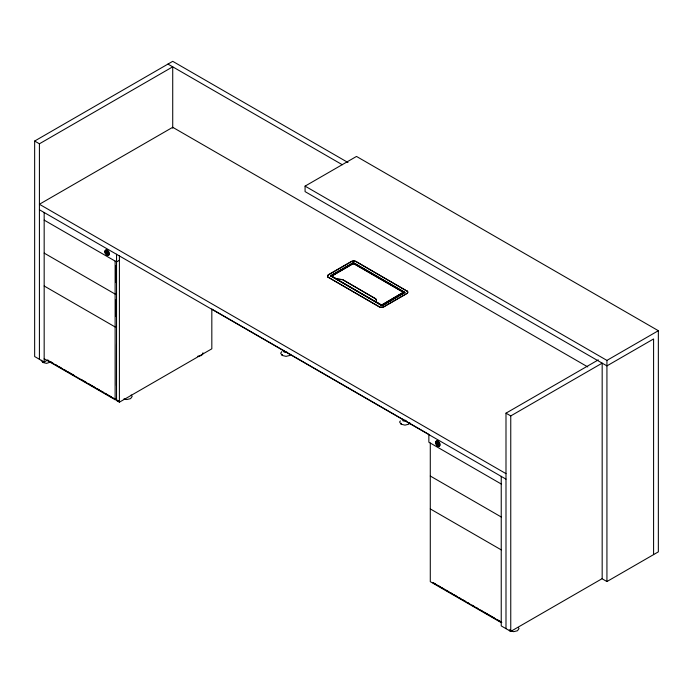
<?xml version="1.0" encoding="UTF-8"?>
<svg xmlns="http://www.w3.org/2000/svg" width="693" height="693" viewBox="0 0 693 693"><rect width="100%" height="100%" fill="white"/><g stroke="black" fill="none" stroke-linecap="round" stroke-linejoin="round"><path stroke-width="1.04" d="M331.358 276.282L353.447 263.375L403.742 292.411L381.791 305.769M336.46 278.855L342.663 279.738L375.433 298.657L342.663 279.582L336.807 278.993L331.219 276.212M353.906 264.423L353.854 263.609M376.455 302.035L381.921 305.483L404.825 292.29L382.008 305.665L330.561 275.762L353.378 262.586L404.825 292.29M376.126 299.099L376.377 299.965L375.433 298.501M403.413 292.229L381.6 305.076L403.499 292.273L403.742 293.044M116.407 385.559L116.476 344.386M50.832 361.911L46.63 363.375L42.819 362.465L42.966 361.538M290.636 354.348L289.847 355.448L286.036 356.358L282.224 355.448L282.372 354.521M409.84 422.747L408.783 424.22L404.981 425.13L401.169 424.22L401.316 423.293M518.546 627.867L519.04 628.56L517.463 630.76L513.66 631.669L509.849 630.76L509.996 629.842M281.834 351.602L280.648 353.248L282.224 355.448M400.381 420.92L399.592 422.02L401.169 424.22M106.661 250.329L107.138 250.052M106.757 251.602L107.224 251.334M106.93 254.071L107.406 253.803M107.025 255.353L107.502 255.076M437.751 441.484L438.227 441.207M437.664 442.654L438.141 442.377A1.455 0.84 59.9 0 1 438.4 442.602M437.491 444.915L437.959 444.646A1.455 0.84 59.9 0 1 437.084 442.55M437.396 446.093L437.872 445.816M47.904 359.875L44.17 362.032L34.65 356.54L34.65 141.043L172.722 61.33L347.981 162.508M34.65 141.043L39.414 143.789L172.722 66.823L172.722 128.24M119.413 260.256L116.554 261.911L44.17 220.123M116.554 293.243L115.125 294.075L44.17 253.11M653.586 554.608L653.586 338.955L606.929 365.887L305.076 191.614L305.076 186.122L356.497 156.436L658.35 330.708L658.35 551.862L606.929 581.548L602.174 578.802L602.174 363.141L510.758 415.921L505.994 413.167L505.994 628.664M116.554 326.126L115.125 326.957L44.17 285.992M328.577 274.61L351.394 261.443A3.309 1.906 0 0 1 355.691 261.252L407.137 291.155A3.309 1.906 0 0 1 406.808 293.641L383.991 306.808A3.552 2.053 0 0 1 379.547 307.077L328.11 277.183A3.552 2.053 0 0 1 328.577 274.61L328.577 274.818A3.552 2.053 0 0 0 328.11 277.382M328.577 274.818L351.394 261.642A3.309 1.906 0 0 1 355.691 261.452L407.137 291.155M44.17 358.749L115.125 399.714L116.554 398.882M330.561 275.961L353.378 262.794L404.955 292.567L382.441 305.561L331.115 275.927L353.629 262.933M331.549 276.178L353.447 263.531L403.603 292.489M116.554 254.21L116.537 400.528L119.395 402.174L211.824 348.813L211.824 308.991M283.905 350.372L283.437 350.649L284.13 352.148L287.205 352.278M328.11 277.183L379.547 306.878A3.552 2.053 0 0 0 383.991 306.609L406.808 293.434A3.309 1.906 0 0 0 407.137 290.956M402.85 419.144L402.373 419.412L403.075 420.92L406.15 421.049M505.994 413.167L598.284 359.884M305.076 186.122L606.929 360.395L658.35 330.708M432.856 582.518L435.802 584.216M501.238 476.308L501.238 625.918L510.758 631.41L602.113 578.672M197.574 356.323L201.455 355.526L203.24 353.378L202.893 352.815M119.023 401.611L113.34 398.206M404.028 420.365L405.933 420.365M123.96 398.856L126.81 399.54L130.622 398.631L132.198 396.431L131.15 394.967M167.957 64.077L342.281 164.717M587.777 366.926L172.722 127.295L39.414 204.262L505.994 473.648M330.561 275.762L382.008 305.665M212.197 309.295L429.565 434.788M39.414 209.762L505.994 479.14M501.238 484L428.854 442.212L428.854 434.52M430.284 476.022L501.238 516.987M430.284 508.913L501.238 549.87M50.918 362.006L52.928 363.167M55.726 364.787L57.588 365.861M59.321 366.857L61.33 368.018M64.128 369.638L66 370.712M67.723 371.708L74.402 375.563M80.934 379.34L82.805 380.414M83.593 380.873L86.4 382.493M88.262 383.567L91.207 385.273M91.996 385.724L94.802 387.344M96.803 388.504L99.61 390.124M101.334 391.121L103.344 392.273M105.067 393.277L108.013 394.975M109.737 395.972L111.608 397.046M113.47 398.129L119.075 401.36M437.526 585.221L440.471 586.919M441.259 587.369L444.066 588.989M446.075 590.15L448.873 591.77M450.597 592.766L452.607 593.927M454.331 594.923L457.276 596.621M459 597.617L460.871 598.691M462.733 599.774L465.679 601.472M467.403 602.468L469.412 603.629M472.21 605.24L474.081 606.323M475.805 607.319L477.815 608.48M480.621 610.091L482.484 611.174M484.208 612.17L494.62 618.182M497.427 619.793L501.16 621.95M53.855 363.86L48.155 360.481M54.522 364.241L62.257 368.711M62.924 369.092L66.926 371.405M67.593 371.786L75.329 376.256M75.996 376.637L112.682 397.825M432.727 582.596L461.945 599.471M462.603 599.852L470.348 604.322M471.006 604.703L478.75 609.173M479.409 609.554L483.419 611.867M484.078 612.248L501.819 622.487M501.238 622.626L430.284 581.67L430.284 443.044M509.268 629.946L509.849 630.76M41.242 360.265L42.819 362.465M606.929 360.395L606.929 581.548M510.758 415.921L510.758 631.41M376.377 299.809L376.377 301.801M119.413 255.448L119.395 402.174M115.125 261.088L115.125 399.714M44.17 212.422L44.17 362.032M39.414 143.789L39.414 359.286M438.522 443.234A1.455 0.84 59.9 0 1 438.582 444.871A1.455 0.84 59.9 0 1 437.205 444.282A1.455 0.84 59.9 0 1 436.902 442.55M437.794 442.472A1.455 0.84 59.9 0 1 438.305 442.922M436.157 443.442A2.963 1.707 59.9 0 1 437.681 440.921A2.963 1.707 59.9 0 1 440.133 444.923A2.963 1.707 59.9 0 1 437.335 445.374M438.834 443.199A1.455 0.84 59.9 0 1 438.981 443.546M107.952 252.633A1.455 0.84 59.9 0 1 107.155 253.941A1.455 0.84 59.9 0 1 106.098 251.741A1.455 0.84 59.9 0 1 107.787 252.287M107.666 253.881A1.455 0.84 59.9 0 1 106.35 252.408M107.493 251.498A1.455 0.84 59.9 0 1 107.978 252.035M108.281 252.72A1.455 0.84 59.9 0 1 108.342 253.058M105.258 250.953A2.963 1.707 59.9 0 1 107.684 250.398A2.963 1.707 59.9 0 1 109.381 254.175A2.963 1.707 59.9 0 1 106.956 254.738M105.605 252.962A2.963 1.707 59.9 0 1 105.353 252.252M116.251 299.653L116.251 316.675L116.251 299.653M116.251 265.566L116.251 282.597L116.251 265.566M107.502 252.269L106.618 251.758L106.618 253.231L107.502 253.742L107.502 252.269M438.236 443.208L437.352 442.706L437.352 444.178L438.236 444.689L438.236 443.208M435.516 443.018A2.963 1.707 59.9 0 0 438.929 446.413A2.963 1.707 59.9 0 0 438.288 441.926A2.963 1.707 59.9 0 0 435.516 443.018M436.564 443.407A1.455 0.84 59.9 0 0 438.236 445.079A1.455 0.84 59.9 0 0 437.924 442.87A1.455 0.84 59.9 0 0 436.564 443.407M105.821 252.347A1.455 0.84 59.9 0 0 107.432 254.149A1.455 0.84 59.9 0 0 107.276 252.018A1.455 0.84 59.9 0 0 105.821 252.347M104.756 251.845A2.963 1.707 59.9 0 0 108.047 255.518A2.963 1.707 59.9 0 0 107.727 251.161A2.963 1.707 59.9 0 0 104.756 251.845"/></g></svg>
